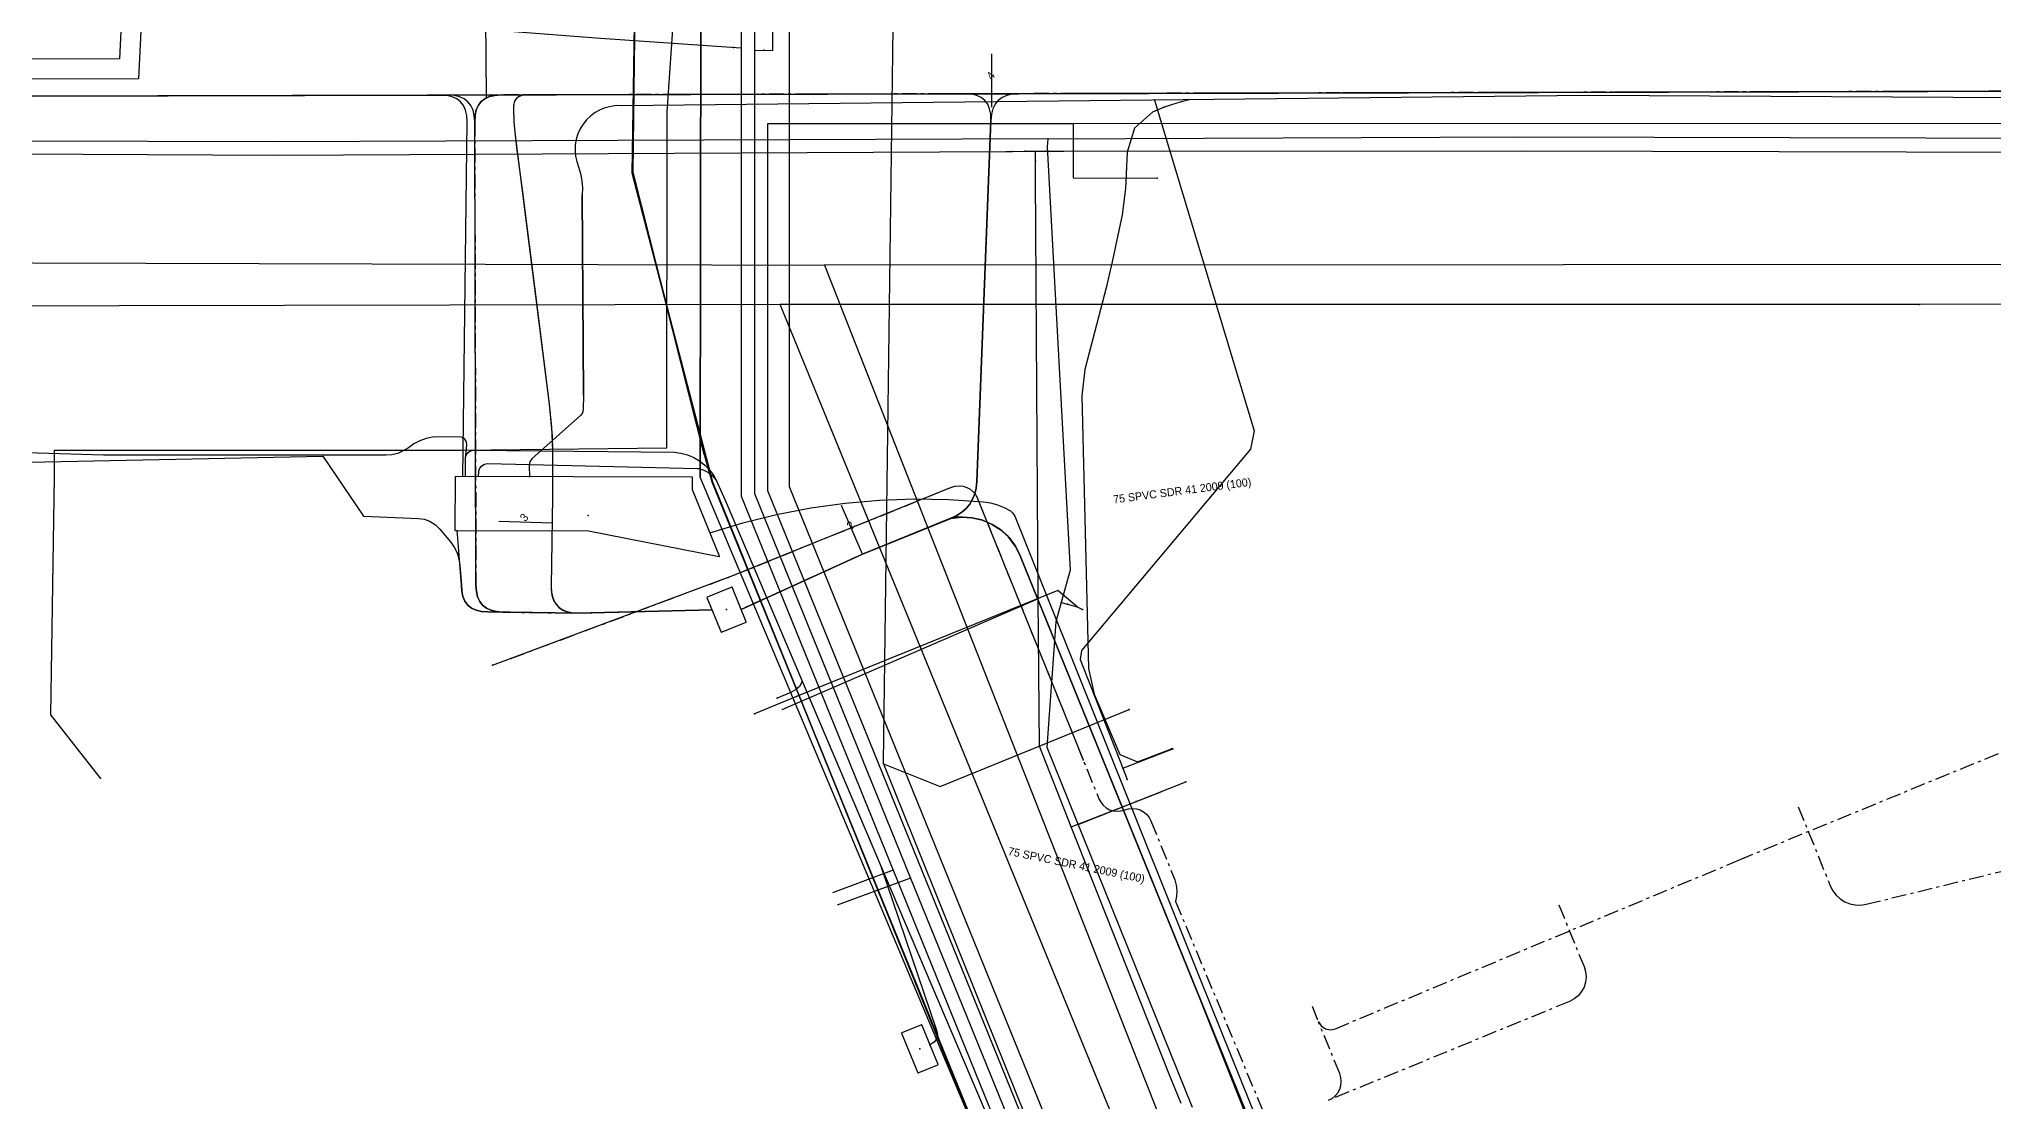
# Model space of a CAD drawing. Header units: metres. Extents: x -529 to 260, y -315 to 217.
# Drawn here: x -334.6 to -261.3, y -49.6 to -9.7 of the extents above; entities that cross this region are included whole.
import ezdxf

# ---------------------------------------------------------------- set-up
doc = ezdxf.new("R2010")
doc.units = ezdxf.units.M
doc.linetypes.add('DISUSED', pattern=[0.9943, 0.55, -0.1666, 0.1111, -0.1666])
for name, color, linetype, true_color in [('GM0772_GWA_Appurtenance', 7, 'Continuous', 0xba38a8), ('GM0772_GWA_Rioolleiding', 7, 'Continuous', 0xba38a8), ('KL1001_WAT_Appurtenance', 7, 'Continuous', 0x0000ff), ('KL1001_WAT_Waterleiding', 7, 'Continuous', 0x0000ff), ('KL1010_DAT_ExtraDetailinfo', 7, 'Continuous', 0x00ff00), ('KL1010_DAT_Telecommunicatiekabel', 7, 'Continuous', 0x00ff00), ('KL1031_ELS_Appurtenance', 7, 'Continuous', 0x960000), ('KL1031_ELS_Elektriciteitskabel', 7, 'Continuous', 0x960000), ('KL1031_ELS_ExtraGeometrie', 7, 'Continuous', 0x960000), ('KL1031_ELS_Kast', 7, 'Continuous', 0x960000), ('KL1031_ELS_Mantelbuis', 7, 'Continuous', 0x960000), ('KL1031_ELS_TechnischGebouw', 7, 'Continuous', 0x960000), ('KL1031_EMS_Appurtenance', 7, 'Continuous', 0xc80000), ('KL1031_EMS_Elektriciteitskabel', 7, 'Continuous', 0xc80000), ('KL1031_EMS_ExtraGeometrie', 7, 'Continuous', 0xc80000), ('KL1031_EMS_TechnischGebouw', 7, 'Continuous', 0xc80000), ('KL1031_GLD_Annotatie', 7, 'Continuous', 0xffffff), ('KL1031_GLD_Appurtenance', 7, 'Continuous', 0xffaf3c), ('KL1031_GLD_OlieGasChemicalienPijpleiding', 7, 'Continuous', 0xffaf3c), ('KL1049_DAT_Mantelbuis', 7, 'Continuous', 0x00ff00), ('KL1049_DAT_Telecommunicatiekabel', 7, 'Continuous', 0x00ff00), ('KL1051_DAT_Appurtenance', 7, 'Continuous', 0x00ff00), ('KL1051_DAT_Kabelbed', 7, 'Continuous', 0x00ff00), ('KL1233_WRM_Appurtenance', 7, 'Continuous', 0x008080), ('KL1233_WRM_ThermischePijpleiding', 7, 'Continuous', 0x008080), ('KL1662_EMS_Annotatie', 7, 'Continuous', 0xffffff), ('KL1662_EMS_Elektriciteitskabel', 7, 'Continuous', 0xc80000)]:
    doc.layers.add(name, color=color, linetype=linetype, true_color=true_color)

msp = doc.modelspace()

# ---------------------------------------------------------------- linework, layer by layer
at = {"layer": 'GM0772_GWA_Appurtenance'}
for p in [(-305.106, -18.201), (-306.773, -19.674), (-264.049, -19.675)]:
    msp.add_point(p, dxfattribs=at)
at = {"layer": 'GM0772_GWA_Rioolleiding', "linetype": 'CONTINUOUS'}
for points in [[(-377.207, -17.989), (-305.106, -18.201)], [(-221.985, -18.166), (-305.106, -18.201)], [(-305.106, -18.201), (-283.707, -72.605)], [(-306.773, -19.674), (-343.954, -19.744)], [(-284.428, -74.275), (-306.773, -19.674)], [(-264.049, -19.675), (-306.773, -19.674)], [(-220.495, -19.659), (-264.049, -19.675)]]:
    msp.add_lwpolyline(points, dxfattribs=at)
at = {"layer": 'KL1001_WAT_Appurtenance'}
for p in [(-298.071, -13.931), (-297.597, -13.929), (-297.201, -14.283), (-296.819, -13.927)]:
    msp.add_point(p, dxfattribs=at)
at = {"layer": 'KL1001_WAT_Waterleiding', "linetype": 'CONTINUOUS'}
for points in [[(-296.449, -13.927), (-296.13, -13.927), (-278.846, -13.915), (-245.49, -14.004), (-230.382, -13.985)], [(-352.356, -13.934), (-325.626, -14.07), (-298.313, -13.933), (-298.071, -13.931)], [(-298.071, -13.931), (-297.597, -13.929)], [(-297.597, -13.929), (-297.2, -13.927)], [(-297.203, -14.667), (-297.201, -14.283)], [(-297.201, -14.283), (-297.2, -13.927)], [(-297.2, -13.927), (-296.819, -13.927)], [(-296.819, -13.927), (-296.449, -13.927)], [(-291.735, -49.638), (-292.188, -48.535), (-295.86, -39.256), (-297.053, -36.24), (-297.093, -30.709), (-297.203, -14.911), (-297.203, -14.667)], [(-297.093, -30.709), (-306.709, -34.871)], [(-295.86, -39.256), (-292.484, -37.954)]]:
    msp.add_lwpolyline(points, dxfattribs=at)
at = {"layer": 'KL1010_DAT_ExtraDetailinfo', "linetype": 'CONTINUOUS'}
msp.add_lwpolyline([(-309.623, -25.297), (-312.29, -14.716)], dxfattribs=at)
at = {"layer": 'KL1010_DAT_Telecommunicatiekabel', "linetype": 'CONTINUOUS'}
for points in [[(-241.359, -164.62), (-251.726, -139.361), (-251.816, -139.257), (-252.715, -138.442), (-252.753, -138.384), (-257.652, -126.423), (-257.673, -126.249), (-257.639, -126.056), (-257.204, -125.023), (-257.191, -124.524), (-275.913, -78.592), (-276.084, -78.338), (-276.271, -78.152), (-278.386, -77.101), (-278.725, -76.619), (-286.588, -57.143), (-296.508, -57.809), (-309.326, -26.319), (-312.29, -14.716), (-312.2, -7.565), (-311.374, 2.316)], [(-312.211, -7.561), (-312.318, -14.744), (-309.313, -26.322), (-296.558, -57.795), (-286.534, -57.138), (-278.744, -76.577), (-278.409, -77.114), (-276.255, -78.119), (-276.088, -78.387), (-275.857, -78.579), (-257.195, -124.553)], [(-257.195, -124.553), (-275.857, -78.579), (-276.088, -78.387), (-276.255, -78.119), (-278.409, -77.114), (-278.744, -76.577), (-286.534, -57.138), (-296.558, -57.795), (-309.313, -26.322), (-312.318, -14.744), (-312.211, -7.561)], [(-312.203, -7.567), (-312.292, -14.713), (-309.622, -25.3), (-309.327, -26.324), (-296.506, -57.811), (-286.591, -57.143), (-278.726, -76.618), (-278.571, -76.902), (-278.389, -77.105), (-276.273, -78.156), (-276.085, -78.337), (-275.912, -78.598), (-257.191, -124.517)]]:
    msp.add_lwpolyline(points, dxfattribs=at)
at = {"layer": 'KL1031_ELS_Appurtenance'}
for p in [(-292.733, -12.006), (-292.373, -12.279), (-291.466, -11.992), (-306.887, -34.435), (-292.092, -36.341), (-292.051, -36.334), (-293.924, -37.059), (-293.757, -37.483), (-301.164, -47.433)]:
    msp.add_point(p, dxfattribs=at)
at = {"layer": 'KL1031_ELS_Elektriciteitskabel', "linetype": 'CONTINUOUS'}
for points in [[(-255.935, -11.948), (-276.476, -11.833), (-312.703, -12.217), (-312.913, -12.216), (-313.121, -12.242), (-313.326, -12.295), (-313.52, -12.372), (-313.705, -12.474), (-313.874, -12.599), (-314.026, -12.744), (-314.158, -12.907), (-314.268, -13.087), (-314.355, -13.278), (-314.416, -13.479), (-314.452, -13.686), (-314.46, -13.896), (-314.442, -14.105), (-314.397, -14.311), (-314.327, -14.508), (-314.252, -14.766), (-314.205, -15.03), (-314.184, -15.298), (-314.191, -15.566), (-314.148, -23.068), (-314.155, -23.613), (-314.181, -23.734), (-314.255, -23.834), (-316.084, -25.461), (-316.161, -25.568), (-316.184, -25.698), (-316.167, -26.142)], [(-255.935, -11.948), (-276.476, -11.833), (-312.703, -12.217), (-312.913, -12.216), (-313.121, -12.242), (-313.326, -12.295), (-313.52, -12.372), (-313.705, -12.474), (-313.874, -12.599), (-314.026, -12.744), (-314.158, -12.907), (-314.268, -13.087), (-314.355, -13.278), (-314.416, -13.479), (-314.452, -13.686), (-314.46, -13.896), (-314.442, -14.105), (-314.397, -14.311), (-314.327, -14.508), (-314.252, -14.766), (-314.205, -15.03), (-314.184, -15.298), (-314.191, -15.566), (-314.148, -23.068), (-314.155, -23.613), (-314.181, -23.734), (-314.255, -23.834), (-316.084, -25.461), (-316.161, -25.568), (-316.184, -25.698), (-316.167, -26.142)], [(-292.733, -12.006), (-288.994, -24.407), (-289.135, -25.097), (-295.472, -32.647), (-295.528, -32.986), (-293.924, -37.059)], [(-292.373, -12.279), (-292.809, -12.457), (-293.487, -13.066), (-293.754, -13.959), (-293.825, -15.319), (-293.953, -16.307), (-294.324, -18.075), (-294.552, -19.048), (-295.345, -22.111), (-295.459, -23.094), (-295.207, -33.323), (-294.999, -34.283), (-294.037, -36.544), (-293.373, -36.828), (-292.092, -36.341)], [(-291.466, -11.992), (-291.892, -12.118), (-292.373, -12.279)], [(-318.567, -26.138), (-318.563, -25.439), (-318.52, -24.938), (-318.534, -24.827), (-318.592, -24.729), (-318.683, -24.664), (-318.794, -24.641), (-319.804, -24.644), (-320.048, -24.701), (-320.282, -24.788), (-320.503, -24.901), (-320.71, -25.042), (-320.9, -25.164), (-321.108, -25.255), (-321.326, -25.31), (-321.552, -25.329), (-332.146, -25.322), (-336.692, -25.187), (-337.654, -25.292)], [(-318.567, -26.138), (-318.563, -25.439), (-318.541, -25.324), (-318.475, -25.227), (-318.377, -25.163), (-318.261, -25.14), (-310.746, -25.206), (-310.491, -25.243), (-310.243, -25.312), (-310.009, -25.411), (-309.791, -25.54), (-309.592, -25.695), (-309.419, -25.874), (-309.272, -26.074), (-309.155, -26.29), (-308.801, -27.098), (-305.973, -33.739), (-305.962, -33.798), (-305.972, -33.861), (-306.047, -33.997), (-306.19, -34.126), (-306.377, -34.228), (-306.887, -34.435)], [(-318.567, -26.138), (-318.563, -25.439), (-318.541, -25.324), (-318.475, -25.227), (-318.377, -25.163), (-318.261, -25.14), (-310.746, -25.206), (-310.491, -25.243), (-310.243, -25.312), (-310.009, -25.411), (-309.791, -25.54), (-309.592, -25.695), (-309.419, -25.874), (-309.272, -26.074), (-309.155, -26.29), (-308.801, -27.098), (-303.01, -40.693), (-300.917, -46.844), (-300.869, -47.037), (-300.895, -47.199), (-300.992, -47.331), (-301.164, -47.433)], [(-318.079, -26.139), (-318.066, -25.928), (-318.03, -25.814), (-317.957, -25.718), (-317.858, -25.657), (-317.747, -25.635), (-309.865, -25.822), (-309.817, -25.829), (-309.639, -25.884), (-309.463, -25.972), (-309.316, -26.083), (-309.219, -26.199), (-309.155, -26.29), (-308.801, -27.098), (-297.616, -53.355), (-295.309, -58.893), (-293.454, -63.006)], [(-309.41, -28.238), (-308.165, -27.86), (-306.903, -27.547), (-305.627, -27.3), (-304.339, -27.119), (-303.044, -27.006), (-301.744, -26.959), (-300.444, -26.981), (-299.147, -27.07), (-298.883, -27.113), (-298.624, -27.185), (-298.376, -27.285), (-298.139, -27.412), (-298.044, -27.502), (-297.974, -27.614), (-291.026, -44.975), (-286.132, -57.115)], [(-293.924, -37.059), (-292.051, -36.334)], [(-293.924, -37.059), (-293.757, -37.483)]]:
    msp.add_lwpolyline(points, dxfattribs=at)
at = {"layer": 'KL1031_ELS_Elektriciteitskabel', "linetype": 'DISUSED'}
for points in [[(-268.6, -38.509), (-267.397, -41.474), (-267.303, -41.657), (-267.178, -41.82), (-267.026, -41.96), (-266.852, -42.07), (-266.661, -42.147), (-266.459, -42.189), (-266.253, -42.195), (-266.05, -42.164), (-233.97, -34.356), (-233.504, -34.21), (-233.062, -34.004), (-232.65, -33.741), (-232.277, -33.427), (-224.921, -25.45), (-224.568, -25.108), (-224.181, -24.806), (-223.762, -24.547), (-223.318, -24.336), (-208.978, -18.452)], [(-286.588, -46.567), (-286.483, -46.726), (-286.326, -46.83), (-286.14, -46.868), (-285.954, -46.83), (-270.807, -40.502), (-268.959, -39.737), (-249.925, -31.93), (-248.076, -31.165), (-238.264, -27.074), (-236.413, -26.315), (-226.548, -22.335), (-226.351, -22.238), (-226.171, -22.113), (-226.01, -21.963), (-225.874, -21.79), (-225.765, -21.6), (-225.685, -21.395), (-225.637, -21.18), (-225.62, -20.961)], [(-277.575, -42.19), (-276.626, -44.503), (-276.57, -44.691), (-276.551, -44.886), (-276.571, -45.081), (-276.629, -45.268), (-276.722, -45.44), (-276.846, -45.592), (-276.999, -45.716), (-277.172, -45.808), (-286.207, -49.514), (-286.075, -49.443), (-285.959, -49.348), (-285.863, -49.233), (-285.792, -49.101), (-285.747, -48.958), (-285.732, -48.809), (-285.746, -48.66), (-285.789, -48.516), (-286.588, -46.567)], [(-286.826, -45.985), (-286.588, -46.567)], [(-286.826, -45.985), (-286.588, -46.567)], [(-286.826, -45.985), (-286.588, -46.567)]]:
    msp.add_lwpolyline(points, dxfattribs=at)
at = {"layer": 'KL1031_ELS_ExtraGeometrie', "linetype": 'CONTINUOUS'}
for points in [[(-309.043, -29.122), (-309.042, -29.113), (-310.057, -26.619), (-310.056, -26.152), (-310.064, -26.142), (-318.95, -26.127), (-318.96, -26.134), (-318.963, -28.137), (-318.956, -28.147), (-313.954, -28.155), (-309.053, -29.127), (-309.044, -29.124), (-309.043, -29.122)], [(-308.042, -31.58), (-308.041, -31.571), (-308.573, -30.27), (-308.583, -30.269), (-309.513, -30.649), (-309.515, -30.659), (-308.983, -31.96), (-308.973, -31.962), (-308.042, -31.581), (-308.042, -31.58)], [(-300.854, -48.18), (-300.852, -48.171), (-301.459, -46.685), (-301.469, -46.683), (-302.214, -46.988), (-302.216, -46.998), (-301.609, -48.484), (-301.599, -48.486), (-300.854, -48.181), (-300.854, -48.18)]]:
    msp.add_lwpolyline(points, close=True, dxfattribs=at)
at = {"layer": 'KL1031_ELS_Kast'}
msp.add_point((-301.534, -47.584), dxfattribs=at)
at = {"layer": 'KL1031_ELS_Mantelbuis', "linetype": 'CONTINUOUS'}
msp.add_lwpolyline([(-314.148, -23.068), (-314.191, -15.566)], dxfattribs=at)
msp.add_lwpolyline([(-314.148, -23.068), (-314.191, -15.566)], dxfattribs=at)
msp.add_lwpolyline([(-314.148, -23.068), (-314.191, -15.566)], dxfattribs=at)
msp.add_lwpolyline([(-314.148, -23.068), (-314.191, -15.566)], dxfattribs=at)
at = {"layer": 'KL1031_ELS_TechnischGebouw'}
for p in [(-313.971, -27.591), (-308.778, -31.114)]:
    msp.add_point(p, dxfattribs=at)
at = {"layer": 'KL1031_EMS_Appurtenance'}
for p in [(-316.875, -32.95), (-317.558, -33.204), (-295.412, -36.744)]:
    msp.add_point(p, dxfattribs=at)
at = {"layer": 'KL1031_EMS_Elektriciteitskabel', "linetype": 'CONTINUOUS'}
for points in [[(-392.402, -7.676), (-392.418, -10.379), (-392.355, -10.701), (-392.235, -11.006), (-392.062, -11.284), (-391.84, -11.526), (-391.578, -11.725), (-391.286, -11.871), (-390.97, -11.962), (-390.644, -11.995), (-229.605, -11.6), (-229.426, -11.588), (-229.271, -11.551), (-229.14, -11.492), (-229.033, -11.408), (-228.952, -11.3), (-228.895, -11.168), (-228.862, -11.014), (-228.853, -10.834), (-228.918, -7.484)], [(-174.71, -11.686), (-228.087, -11.597), (-390.644, -11.995), (-390.97, -11.962), (-391.286, -11.871), (-391.578, -11.725), (-391.84, -11.526), (-392.062, -11.284), (-392.235, -11.006), (-392.355, -10.701), (-392.418, -10.379), (-392.402, -7.676)], [(-174.71, -11.686), (-228.087, -11.597), (-390.644, -11.995), (-390.97, -11.962), (-391.286, -11.871), (-391.578, -11.725), (-391.84, -11.526), (-392.062, -11.284), (-392.235, -11.006), (-392.355, -10.701), (-392.418, -10.379), (-392.402, -7.676)], [(-174.71, -11.686), (-228.087, -11.597), (-390.644, -11.995), (-390.97, -11.962), (-391.286, -11.871), (-391.578, -11.725), (-391.84, -11.526), (-392.062, -11.284), (-392.235, -11.006), (-392.355, -10.701), (-392.418, -10.379), (-392.402, -7.676)], [(-174.71, -11.686), (-228.087, -11.597), (-390.644, -11.995), (-390.97, -11.962), (-391.286, -11.871), (-391.578, -11.725), (-391.84, -11.526), (-392.062, -11.284), (-392.235, -11.006), (-392.355, -10.701), (-392.418, -10.379), (-392.402, -7.676)], [(-174.71, -11.686), (-228.087, -11.597), (-390.644, -11.995), (-390.97, -11.962), (-391.286, -11.871), (-391.578, -11.725), (-391.84, -11.526), (-392.062, -11.284), (-392.235, -11.006), (-392.355, -10.701), (-392.418, -10.379), (-392.402, -7.676)], [(-174.71, -11.686), (-228.087, -11.597), (-390.644, -11.995), (-390.97, -11.962), (-391.286, -11.871), (-391.578, -11.725), (-391.84, -11.526), (-392.062, -11.284), (-392.235, -11.006), (-392.355, -10.701), (-392.418, -10.379), (-392.402, -7.676)], [(-309.316, -31.118), (-314.365, -31.243), (-317.176, -31.209), (-317.41, -31.19), (-317.613, -31.141), (-317.785, -31.062), (-317.926, -30.95), (-318.036, -30.808), (-318.114, -30.636), (-318.162, -30.431), (-318.178, -30.197), (-318.224, -12.808), (-318.209, -12.576), (-318.163, -12.374), (-318.086, -12.204), (-317.978, -12.065), (-317.839, -11.955), (-317.669, -11.878), (-317.467, -11.831), (-317.236, -11.815), (-228.087, -11.597), (-174.71, -11.686)], [(-228.087, -11.597), (-316.265, -11.813), (-316.385, -11.821), (-316.488, -11.845), (-316.576, -11.885), (-316.648, -11.94), (-316.703, -12.012), (-316.743, -12.1), (-316.766, -12.204), (-316.774, -12.324), (-316.757, -12.831), (-316.708, -13.338), (-315.428, -23.405), (-315.342, -24.275), (-315.305, -25.147), (-315.303, -25.397), (-315.313, -26.889), (-315.353, -30.231), (-315.341, -30.466), (-315.296, -30.669), (-315.22, -30.842), (-315.113, -30.983), (-314.973, -31.095), (-314.803, -31.175), (-314.599, -31.224), (-314.365, -31.243), (-309.316, -31.118)], [(-228.087, -11.597), (-316.265, -11.813), (-316.385, -11.821), (-316.488, -11.845), (-316.576, -11.885), (-316.648, -11.94), (-316.703, -12.012), (-316.743, -12.1), (-316.766, -12.204), (-316.774, -12.324), (-316.757, -12.831), (-316.708, -13.338), (-315.428, -23.405), (-315.342, -24.275), (-315.305, -25.147), (-315.303, -25.397), (-315.313, -26.889), (-315.353, -30.231), (-315.341, -30.466), (-315.296, -30.669), (-315.22, -30.842), (-315.113, -30.983), (-314.973, -31.095), (-314.803, -31.175), (-314.599, -31.224), (-314.365, -31.243), (-309.316, -31.118)], [(-228.087, -11.597), (-316.265, -11.813), (-316.385, -11.821), (-316.488, -11.845), (-316.576, -11.885), (-316.648, -11.94), (-316.703, -12.012), (-316.743, -12.1), (-316.766, -12.204), (-316.774, -12.324), (-316.757, -12.831), (-316.708, -13.338), (-315.428, -23.405), (-315.342, -24.275), (-315.305, -25.147), (-315.303, -25.397), (-315.313, -26.889), (-315.353, -30.231), (-315.341, -30.466), (-315.296, -30.669), (-315.22, -30.842), (-315.113, -30.983), (-314.973, -31.095), (-314.803, -31.175), (-314.599, -31.224), (-314.365, -31.243), (-309.316, -31.118)], [(-229.605, -11.6), (-316.265, -11.813), (-316.385, -11.821), (-316.488, -11.845), (-316.576, -11.885), (-316.648, -11.94), (-316.703, -12.012), (-316.743, -12.1), (-316.766, -12.204), (-316.774, -12.324), (-316.757, -12.831), (-316.708, -13.338), (-315.428, -23.405), (-315.342, -24.275), (-315.305, -25.147), (-315.303, -25.397), (-315.313, -26.889), (-315.353, -30.231), (-315.341, -30.466), (-315.296, -30.669), (-315.22, -30.842), (-315.113, -30.983), (-314.973, -31.095), (-314.803, -31.175), (-314.599, -31.224), (-314.365, -31.243), (-309.316, -31.118)], [(-174.71, -11.686), (-228.087, -11.597), (-297.833, -11.768), (-298.068, -11.783), (-298.272, -11.831), (-298.448, -11.909), (-298.592, -12.019), (-298.707, -12.16), (-298.792, -12.331), (-298.847, -12.535), (-298.872, -12.769), (-299.402, -26.315), (-299.426, -26.555), (-299.477, -26.775), (-299.556, -26.977), (-299.663, -27.159), (-299.797, -27.32), (-299.959, -27.464), (-300.149, -27.587), (-300.367, -27.691), (-303.683, -29.041), (-308.239, -31.111)], [(-308.239, -31.111), (-303.683, -29.041), (-300.367, -27.691), (-300.149, -27.587), (-299.959, -27.464), (-299.797, -27.32), (-299.663, -27.159), (-299.556, -26.977), (-299.477, -26.775), (-299.426, -26.555), (-299.402, -26.315), (-298.872, -12.769), (-298.878, -12.536), (-298.917, -12.332), (-298.989, -12.161), (-299.092, -12.021), (-299.229, -11.911), (-299.397, -11.834), (-299.598, -11.787), (-299.832, -11.773), (-390.644, -11.995)], [(-308.239, -31.111), (-303.683, -29.041), (-300.367, -27.691), (-300.149, -27.587), (-299.959, -27.464), (-299.797, -27.32), (-299.663, -27.159), (-299.556, -26.977), (-299.477, -26.775), (-299.426, -26.555), (-299.402, -26.315), (-298.872, -12.769), (-298.878, -12.536), (-298.917, -12.332), (-298.989, -12.161), (-299.092, -12.021), (-299.229, -11.911), (-299.397, -11.834), (-299.598, -11.787), (-299.832, -11.773), (-390.644, -11.995)], [(-308.239, -31.111), (-303.683, -29.041), (-300.367, -27.691), (-300.149, -27.587), (-299.959, -27.464), (-299.797, -27.32), (-299.663, -27.159), (-299.556, -26.977), (-299.477, -26.775), (-299.426, -26.555), (-299.402, -26.315), (-298.872, -12.769), (-298.878, -12.536), (-298.917, -12.332), (-298.989, -12.161), (-299.092, -12.021), (-299.229, -11.911), (-299.397, -11.834), (-299.598, -11.787), (-299.832, -11.773), (-390.644, -11.995)], [(-309.316, -31.118), (-314.365, -31.243), (-317.176, -31.209), (-317.41, -31.19), (-317.613, -31.141), (-317.785, -31.062), (-317.926, -30.95), (-318.036, -30.808), (-318.114, -30.636), (-318.162, -30.431), (-318.178, -30.197), (-318.224, -12.818), (-318.24, -12.583), (-318.287, -12.38), (-318.366, -12.209), (-318.476, -12.068), (-318.617, -11.96), (-318.789, -11.882), (-318.992, -11.836), (-319.226, -11.821), (-319.508, -11.821), (-390.644, -11.995)], [(-309.316, -31.118), (-314.365, -31.243), (-317.176, -31.209), (-317.41, -31.19), (-317.613, -31.141), (-317.785, -31.062), (-317.926, -30.95), (-318.036, -30.808), (-318.114, -30.636), (-318.162, -30.431), (-318.178, -30.197), (-318.224, -12.818), (-318.24, -12.583), (-318.287, -12.38), (-318.366, -12.209), (-318.476, -12.068), (-318.617, -11.96), (-318.789, -11.882), (-318.992, -11.836), (-319.226, -11.821), (-319.508, -11.821), (-390.644, -11.995)], [(-309.316, -31.118), (-314.365, -31.243), (-317.176, -31.209), (-317.41, -31.19), (-317.613, -31.141), (-317.785, -31.062), (-317.926, -30.95), (-318.036, -30.808), (-318.114, -30.636), (-318.162, -30.431), (-318.178, -30.197), (-318.224, -12.818), (-318.24, -12.583), (-318.287, -12.38), (-318.366, -12.209), (-318.476, -12.068), (-318.617, -11.96), (-318.789, -11.882), (-318.992, -11.836), (-319.226, -11.821), (-319.508, -11.821), (-390.644, -11.995)], [(-309.316, -31.118), (-314.365, -31.243), (-317.176, -31.209), (-317.41, -31.19), (-317.613, -31.141), (-317.785, -31.062), (-317.926, -30.95), (-318.036, -30.808), (-318.114, -30.636), (-318.162, -30.431), (-318.178, -30.197), (-318.224, -12.818), (-318.24, -12.583), (-318.287, -12.38), (-318.366, -12.209), (-318.476, -12.068), (-318.617, -11.96), (-318.789, -11.882), (-318.992, -11.836), (-319.226, -11.821), (-319.508, -11.821), (-390.644, -11.995)], [(-309.316, -31.118), (-314.365, -31.243), (-317.176, -31.209), (-317.41, -31.19), (-317.613, -31.141), (-317.785, -31.062), (-317.926, -30.95), (-318.036, -30.808), (-318.114, -30.636), (-318.162, -30.431), (-318.178, -30.197), (-318.224, -12.818), (-318.24, -12.583), (-318.287, -12.38), (-318.366, -12.209), (-318.476, -12.068), (-318.617, -11.96), (-318.789, -11.882), (-318.992, -11.836), (-319.226, -11.821), (-319.508, -11.821), (-390.644, -11.995)], [(-318.672, -26.138), (-318.505, -12.818), (-318.521, -12.584), (-318.568, -12.381), (-318.647, -12.21), (-318.757, -12.069), (-318.898, -11.96), (-319.071, -11.882), (-319.274, -11.836), (-319.508, -11.821), (-385.858, -11.983), (-386.049, -11.994), (-386.229, -12.024), (-386.401, -12.074), (-386.561, -12.143), (-386.711, -12.234), (-386.85, -12.343), (-386.98, -12.473), (-387.099, -12.622), (-387.207, -12.773), (-387.321, -12.901), (-387.454, -12.994), (-387.604, -13.05), (-387.774, -13.07)], [(-335.562, -25.603), (-323.919, -25.36), (-322.388, -27.607), (-320.908, -27.667), (-320.347, -27.694), (-320.108, -27.729), (-319.893, -27.809), (-319.699, -27.934), (-319.528, -28.104), (-319.135, -28.575), (-318.992, -28.774), (-318.885, -28.987), (-318.813, -29.215), (-318.776, -29.457), (-318.723, -30.19), (-318.711, -30.425), (-318.666, -30.628), (-318.59, -30.801), (-318.483, -30.943), (-318.343, -31.055), (-318.172, -31.134), (-317.97, -31.184), (-317.736, -31.203), (-314.365, -31.243), (-309.316, -31.118)], [(-317.558, -33.204), (-308.543, -29.84), (-300.349, -26.529), (-300.208, -26.488), (-300.062, -26.475), (-299.915, -26.491), (-299.775, -26.535), (-299.645, -26.604), (-299.533, -26.699), (-299.44, -26.813), (-299.372, -26.944), (-295.412, -36.744)], [(-308.239, -31.111), (-303.683, -29.041), (-300.372, -27.693), (-299.974, -27.647), (-299.575, -27.67), (-299.185, -27.761), (-298.817, -27.919), (-298.482, -28.139), (-298.19, -28.414), (-297.951, -28.734), (-297.77, -29.092), (-289.151, -50.336)], [(-308.239, -31.111), (-303.683, -29.041), (-300.372, -27.693), (-299.974, -27.647), (-299.575, -27.67), (-299.185, -27.761), (-298.817, -27.919), (-298.482, -28.139), (-298.19, -28.414), (-297.951, -28.734), (-297.77, -29.092), (-289.151, -50.336)], [(-289.151, -50.336), (-297.77, -29.092), (-297.951, -28.734), (-298.19, -28.414), (-298.482, -28.139), (-298.817, -27.919), (-299.185, -27.761), (-299.575, -27.67), (-299.974, -27.647), (-300.372, -27.693), (-303.683, -29.041), (-308.239, -31.111)], [(-289.151, -50.336), (-297.77, -29.092), (-297.951, -28.734), (-298.19, -28.414), (-298.482, -28.139), (-298.817, -27.919), (-299.185, -27.761), (-299.575, -27.67), (-299.974, -27.647), (-300.372, -27.693), (-303.683, -29.041), (-308.239, -31.111)], [(-289.151, -50.336), (-297.77, -29.092), (-297.951, -28.734), (-298.19, -28.414), (-298.482, -28.139), (-298.817, -27.919), (-299.185, -27.761), (-299.575, -27.67), (-299.974, -27.647), (-300.372, -27.693), (-303.683, -29.041), (-308.239, -31.111)], [(-288.103, -62.285), (-286.802, -59.231), (-286.68, -58.849), (-286.597, -58.459), (-286.553, -58.062), (-286.548, -57.662), (-286.581, -57.264), (-286.654, -56.871), (-286.766, -56.487), (-286.914, -56.116), (-289.151, -50.336), (-297.77, -29.092), (-297.951, -28.734), (-298.19, -28.414), (-298.482, -28.139), (-298.817, -27.919), (-299.185, -27.761), (-299.575, -27.67), (-299.974, -27.647), (-300.372, -27.693), (-303.683, -29.041), (-308.239, -31.111)], [(-289.151, -50.336), (-297.77, -29.092), (-297.951, -28.734), (-298.19, -28.414), (-298.482, -28.139), (-298.817, -27.919), (-299.185, -27.761), (-299.575, -27.67), (-299.974, -27.647), (-300.372, -27.693), (-303.683, -29.041), (-308.239, -31.111)], [(-289.151, -50.336), (-297.77, -29.092), (-297.951, -28.734), (-298.19, -28.414), (-298.482, -28.139), (-298.817, -27.919), (-299.185, -27.761), (-299.575, -27.67), (-299.974, -27.647), (-300.372, -27.693), (-303.683, -29.041), (-308.239, -31.111)], [(-308.239, -31.111), (-303.683, -29.041), (-300.372, -27.693), (-299.974, -27.647), (-299.575, -27.67), (-299.185, -27.761), (-298.817, -27.919), (-298.482, -28.139), (-298.19, -28.414), (-297.951, -28.734), (-297.77, -29.092), (-289.151, -50.336)], [(-308.239, -31.111), (-303.683, -29.041), (-300.372, -27.693), (-299.974, -27.647), (-299.575, -27.67), (-299.185, -27.761), (-298.817, -27.919), (-298.482, -28.139), (-298.19, -28.414), (-297.951, -28.734), (-297.77, -29.092), (-289.151, -50.336)], [(-308.239, -31.111), (-303.683, -29.041), (-300.372, -27.693), (-299.974, -27.647), (-299.575, -27.67), (-299.185, -27.761), (-298.817, -27.919), (-298.482, -28.139), (-298.19, -28.414), (-297.951, -28.734), (-297.77, -29.092), (-289.151, -50.336)], [(-308.239, -31.111), (-303.683, -29.041), (-300.372, -27.693), (-299.974, -27.647), (-299.575, -27.67), (-299.185, -27.761), (-298.817, -27.919), (-298.482, -28.139), (-298.19, -28.414), (-297.951, -28.734), (-297.77, -29.092), (-289.151, -50.336)], [(-309.316, -31.118), (-314.365, -31.243), (-317.736, -31.203), (-317.97, -31.184), (-318.172, -31.134), (-318.343, -31.055), (-318.483, -30.943), (-318.59, -30.801), (-318.666, -30.628), (-318.711, -30.425), (-318.723, -30.19), (-318.876, -28.137)]]:
    msp.add_lwpolyline(points, dxfattribs=at)
at = {"layer": 'KL1031_EMS_Elektriciteitskabel', "linetype": 'DISUSED'}
for points in [[(-174.71, -11.686), (-228.087, -11.597), (-317.236, -11.815), (-317.467, -11.831), (-317.669, -11.878), (-317.839, -11.955), (-317.978, -12.065), (-318.086, -12.204), (-318.163, -12.374), (-318.209, -12.576), (-318.224, -12.808), (-318.178, -30.197), (-318.162, -30.431), (-318.114, -30.636), (-318.036, -30.808), (-317.926, -30.95), (-317.785, -31.062), (-317.613, -31.141), (-317.41, -31.19), (-317.176, -31.209), (-314.365, -31.243), (-309.316, -31.118)], [(-316.875, -32.95), (-308.543, -29.84), (-300.349, -26.529), (-300.208, -26.488), (-300.062, -26.475), (-299.915, -26.491), (-299.775, -26.535), (-299.645, -26.604), (-299.533, -26.699), (-299.44, -26.813), (-299.372, -26.944), (-294.821, -38.209), (-294.753, -38.339), (-294.661, -38.453), (-294.548, -38.547), (-294.419, -38.617), (-294.279, -38.661), (-294.133, -38.676), (-293.986, -38.664), (-293.704, -38.581), (-293.559, -38.568), (-293.412, -38.583), (-293.272, -38.627), (-293.142, -38.697), (-293.03, -38.791), (-292.937, -38.906), (-292.869, -39.036), (-291.974, -41.251), (-291.925, -41.449), (-291.903, -41.652), (-291.909, -41.856), (-291.943, -42.057), (-273.626, -86.045)], [(-303.683, -29.041), (-308.239, -31.111)]]:
    msp.add_lwpolyline(points, dxfattribs=at)
at = {"layer": 'KL1031_EMS_ExtraGeometrie', "linetype": 'CONTINUOUS'}
for points in [[(-309.043, -29.122), (-309.042, -29.113), (-310.057, -26.619), (-310.056, -26.152), (-310.064, -26.142), (-318.95, -26.127), (-318.96, -26.134), (-318.963, -28.137), (-318.956, -28.147), (-313.954, -28.155), (-309.053, -29.127), (-309.044, -29.124), (-309.043, -29.122)], [(-308.042, -31.58), (-308.041, -31.571), (-308.573, -30.27), (-308.583, -30.269), (-309.513, -30.649), (-309.515, -30.659), (-308.983, -31.96), (-308.973, -31.962), (-308.042, -31.581), (-308.042, -31.58)]]:
    msp.add_lwpolyline(points, close=True, dxfattribs=at)
at = {"layer": 'KL1031_EMS_TechnischGebouw'}
for p in [(-313.971, -27.591), (-308.778, -31.114)]:
    msp.add_point(p, dxfattribs=at)
at = {"layer": 'KL1031_GLD_Appurtenance'}
for p in [(-296.736, -13.457), (-296.23, -30.846), (-295.999, -30.909), (-295.637, -31.01), (-295.43, -31.113), (-306.157, -34.379), (-307.729, -35.018), (-291.562, -37.568), (-293.42, -38.306), (-295.6, -39.171)]:
    msp.add_point(p, dxfattribs=at)
at = {"layer": 'KL1031_GLD_OlieGasChemicalienPijpleiding', "linetype": 'CONTINUOUS'}
for points in [[(-296.736, -13.457), (-279.097, -13.388), (-182.265, -13.617), (-154.3, -13.66), (-154.229, -7.279)], [(-296.736, -13.457), (-325.754, -13.571), (-382.416, -13.42), (-382.414, -12.677), (-382.422, -12.201)], [(-296.736, -13.457), (-296.757, -13.759), (-295.892, -29.633), (-296.23, -30.846)], [(-295.637, -31.01), (-296.366, -30.392), (-306.157, -34.379)], [(-296.23, -30.846), (-296.431, -31.568), (-296.771, -36.272), (-291.318, -49.778)], [(-296.23, -30.846), (-295.999, -30.909)], [(-295.999, -30.909), (-295.637, -31.01)], [(-295.637, -31.01), (-295.43, -31.113)], [(-306.157, -34.379), (-307.729, -35.018)], [(-293.42, -38.306), (-291.562, -37.568)], [(-295.6, -39.171), (-293.42, -38.306)]]:
    msp.add_lwpolyline(points, dxfattribs=at)
at = {"layer": 'KL1049_DAT_Mantelbuis', "linetype": 'CONTINUOUS'}
msp.add_lwpolyline([(-309.741, -8.152), (-309.767, -26.152)], dxfattribs=at)
at = {"layer": 'KL1049_DAT_Telecommunicatiekabel', "linetype": 'CONTINUOUS'}
msp.add_lwpolyline([(-239.306, -167.731), (-239.776, -168.06), (-240.784, -168.757), (-241.202, -168.928), (-247.226, -154.115), (-245.793, -153.531), (-252.409, -137.378), (-257.621, -124.547), (-265.581, -104.952), (-268.82, -96.812), (-272.646, -87.371), (-274.574, -82.685), (-275.402, -81.678), (-276.194, -81.187), (-276.635, -80.918), (-281.902, -69.031), (-284.715, -61.868), (-283.415, -59.425), (-284.827, -56.224), (-296.664, -57.509), (-298.647, -52.595), (-304.207, -39.373), (-309.767, -26.152), (-309.74, -8.153)], dxfattribs=at)
at = {"layer": 'KL1051_DAT_Appurtenance'}
for p in [(-317.783, -11.896), (-293.688, -34.86), (-302.902, -36.896), (-332.255, -37.433)]:
    msp.add_point(p, dxfattribs=at)
at = {"layer": 'KL1051_DAT_Kabelbed', "linetype": 'CONTINUOUS'}
for points in [[(-317.783, -11.896), (-317.82, -7.442), (-317.831, -5.994)], [(-302.506, -6.05), (-302.523, -7.374), (-302.903, -36.831), (-302.903, -36.897)], [(-332.255, -37.433), (-334.122, -35.061), (-333.978, -26.118), (-333.98, -25.132), (-318.714, -25.138), (-311.014, -25.051), (-311.008, -12.453), (-310.66, -7.34)], [(-302.902, -36.896), (-300.769, -37.742), (-293.688, -34.86)], [(-302.902, -36.896), (-296.077, -53.846)]]:
    msp.add_lwpolyline(points, dxfattribs=at)
at = {"layer": 'KL1233_WRM_Appurtenance'}
for p in [(-308.525, -10.04), (-307.385, -10.14), (-292.638, -14.931)]:
    msp.add_point(p, dxfattribs=at)
at = {"layer": 'KL1233_WRM_ThermischePijpleiding', "linetype": 'CONTINUOUS'}
for points in [[(-302.811, 6.466), (-302.811, -1.289), (-306.436, -4.25), (-306.436, -26.501), (-295.026, -54.602), (-280, -60.949)], [(-309.997, 0.825), (-331.538, 0.557), (-331.336, -1.096), (-331.329, -6.051), (-331.548, -10.459), (-374.446, -10.548), (-386.444, -10.563), (-401.527, -10.382), (-409.562, -9.45)], [(-309.994, 0.075), (-330.691, -0.182), (-330.586, -1.05), (-330.579, -6.069), (-330.834, -11.208), (-374.446, -11.298), (-386.448, -11.313), (-401.576, -11.132), (-409.706, -10.188)], [(-308.237, -4.742), (-308.237, -26.856), (-302.539, -40.89)], [(-307.738, -4.786), (-307.737, -26.758), (-301.882, -41.18)], [(-307.737, -10.131), (-307.048, -10.149), (-307.048, -9.157), (-313.268, -8.917), (-318.81, -8.537), (-325.311, -8.491), (-329.056, -8.521), (-338.032, -8.439), (-348.024, -8.215), (-358.203, -8.274), (-368.664, -8.382), (-376.192, -8.61), (-379.219, -8.736)], [(-308.237, -10.059), (-313.508, -9.699), (-319.027, -9.279)], [(-283.907, -63.362), (-285.468, -59.52), (-295.641, -55.222), (-307.237, -26.66), (-307.238, -12.881), (-295.787, -12.882)], [(-295.787, -12.882), (-178.636, -12.879)], [(-295.787, -12.882), (-295.787, -14.929), (-292.638, -14.931)], [(-302.539, -40.89), (-304.808, -41.733)], [(-302.539, -40.89), (-296.412, -55.982), (-291.326, -58.515), (-289.965, -61.924)], [(-301.882, -41.18), (-304.634, -42.202)], [(-301.882, -41.18), (-296.026, -55.602), (-291.04, -57.888), (-289.248, -62.38)]]:
    msp.add_lwpolyline(points, dxfattribs=at)
at = {"layer": 'KL1662_EMS_Annotatie', "linetype": 'CONTINUOUS'}
for points in [[(-298.831, -12.27), (-298.837, -10.27)], [(-315.325, -27.877), (-317.324, -27.807)], [(-303.683, -29.041), (-304.477, -27.205)]]:
    msp.add_lwpolyline(points, dxfattribs=at)
at = {"layer": 'KL1662_EMS_Elektriciteitskabel', "linetype": 'CONTINUOUS'}
for points in [[(-392.402, -7.676), (-392.418, -10.379), (-392.235, -11.006), (-391.84, -11.526), (-391.286, -11.871), (-390.644, -11.995), (-385.858, -11.983), (-319.508, -11.821), (-319.226, -11.821), (-317.508, -11.816), (-317.236, -11.815), (-316.265, -11.813), (-315.312, -11.811), (-299.832, -11.773), (-297.833, -11.768), (-229.605, -11.6), (-229.033, -11.408), (-228.853, -10.834), (-228.918, -7.484)], [(-241.777, -11.63), (-293.224, -11.756), (-304.073, -11.782), (-316.265, -11.813), (-316.413, -11.824), (-316.441, -11.828), (-316.536, -11.861), (-316.616, -11.909), (-316.679, -11.972), (-316.726, -12.053), (-316.759, -12.148), (-316.775, -12.26), (-316.757, -12.831), (-316.651, -13.789), (-316.438, -15.46), (-316.286, -16.649), (-315.887, -19.797), (-315.428, -23.405), (-315.322, -24.602), (-315.305, -25.178), (-315.313, -26.889), (-315.353, -30.231), (-315.355, -30.355), (-315.326, -30.575), (-315.265, -30.763), (-315.174, -30.921), (-315.051, -31.047), (-314.895, -31.143), (-314.709, -31.207), (-314.49, -31.242), (-313.236, -31.215), (-309.316, -31.118)], [(-241.777, -11.63), (-293.224, -11.756), (-304.073, -11.782), (-316.265, -11.813), (-316.413, -11.824), (-316.441, -11.828), (-316.536, -11.861), (-316.616, -11.909), (-316.679, -11.972), (-316.726, -12.053), (-316.759, -12.148), (-316.775, -12.26), (-316.757, -12.831), (-316.651, -13.789), (-316.438, -15.46), (-316.286, -16.649), (-315.887, -19.797), (-315.428, -23.405), (-315.322, -24.602), (-315.305, -25.178), (-315.313, -26.889), (-315.353, -30.231), (-315.355, -30.355), (-315.326, -30.575), (-315.265, -30.763), (-315.174, -30.921), (-315.051, -31.047), (-314.895, -31.143), (-314.709, -31.207), (-314.49, -31.242), (-313.236, -31.215), (-309.316, -31.118)], [(-241.777, -11.63), (-293.224, -11.756), (-304.073, -11.782), (-316.265, -11.813), (-316.413, -11.824), (-316.441, -11.828), (-316.536, -11.861), (-316.616, -11.909), (-316.679, -11.972), (-316.726, -12.053), (-316.759, -12.148), (-316.775, -12.26), (-316.757, -12.831), (-316.651, -13.789), (-316.438, -15.46), (-316.286, -16.649), (-315.887, -19.797), (-315.428, -23.405), (-315.322, -24.602), (-315.305, -25.178), (-315.313, -26.889), (-315.353, -30.231), (-315.355, -30.355), (-315.326, -30.575), (-315.265, -30.763), (-315.174, -30.921), (-315.051, -31.047), (-314.895, -31.143), (-314.709, -31.207), (-314.49, -31.242), (-313.236, -31.215), (-309.316, -31.118)], [(-286.914, -56.116), (-291.024, -45.72), (-297.77, -29.092), (-297.942, -28.746), (-298.223, -28.378), (-298.538, -28.097), (-298.817, -27.919), (-299.216, -27.751), (-299.59, -27.667), (-299.929, -27.646), (-300.251, -27.644), (-300.607, -27.788), (-303.683, -29.041), (-308.239, -31.111)], [(-286.914, -56.116), (-291.024, -45.72), (-297.77, -29.092), (-297.942, -28.746), (-298.223, -28.378), (-298.538, -28.097), (-298.817, -27.919), (-299.216, -27.751), (-299.59, -27.667), (-299.929, -27.646), (-300.251, -27.644), (-300.607, -27.788), (-303.683, -29.041), (-308.239, -31.111)], [(-286.914, -56.116), (-291.024, -45.72), (-297.77, -29.092), (-297.942, -28.746), (-298.223, -28.378), (-298.538, -28.097), (-298.817, -27.919), (-299.216, -27.751), (-299.59, -27.667), (-299.929, -27.646), (-300.251, -27.644), (-300.607, -27.788), (-303.683, -29.041), (-308.239, -31.111)]]:
    msp.add_lwpolyline(points, dxfattribs=at)

# ---------------------------------------------------------------- texts
at = {"layer": 'KL1031_GLD_Annotatie', "char_height": 0.3}
for insert, attachment_point, rotation in [((-294.254, -27.225), 7, 7.363), ((-295.67, -40.734), 5, 348.363)]:
    msp.add_mtext('75 SPVC SDR 41 2009 (100)', dxfattribs=dict(at, insert=insert, attachment_point=attachment_point, rotation=rotation))
at = {"layer": 'KL1662_EMS_Annotatie', "char_height": 0.3, "attachment_point": 7, "rotation": 50.363}
for s, insert in [('4', (-298.834, -11.27)), ('3', (-316.324, -27.841)), ('2', (-304.08, -28.124))]:
    msp.add_mtext(s, dxfattribs=dict(at, insert=insert))

doc.saveas('drawing.dxf')
